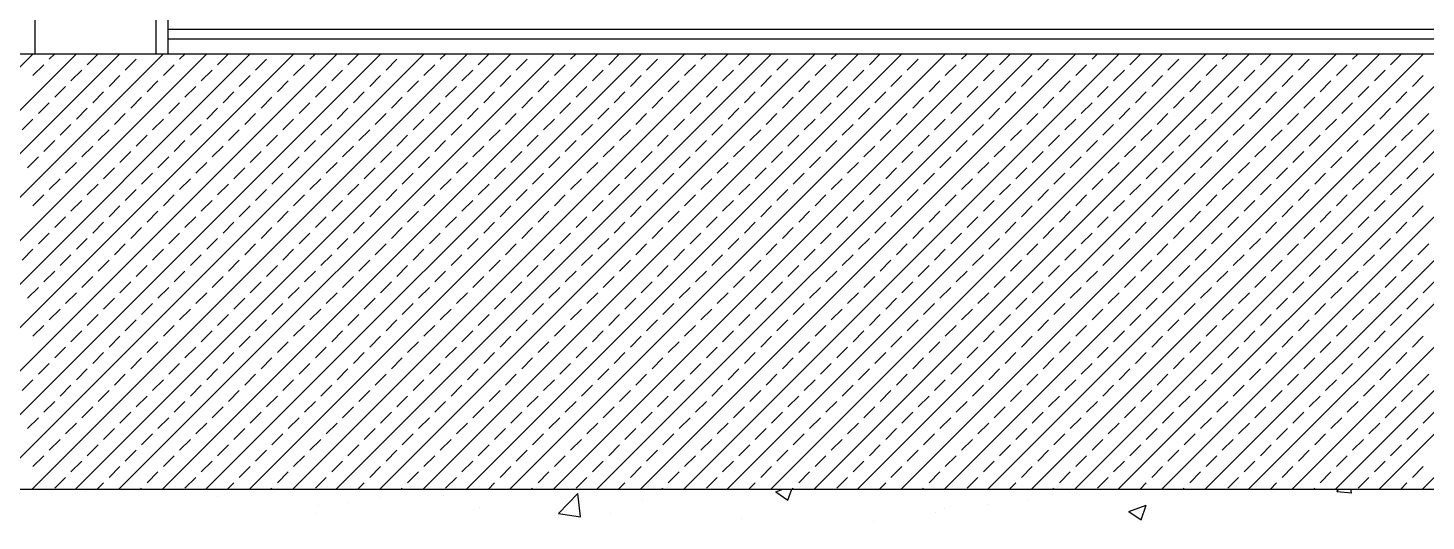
# Model space of a CAD drawing. Header units: millimetres. Extents: x 43168.9 to 43194.6, y -25545.1 to -25543.4.
# Drawn here: x 43182.6651 to 43182.7807, y -25544.7852 to -25544.7444 of the extents above; entities that cross this region are included whole.
import ezdxf

# ---------------------------------------------------------------- set-up
doc = ezdxf.new("R2010")
doc.units = ezdxf.units.MM
doc.header["$LTSCALE"] = 200
doc.linetypes.add('kesit_$0$HIDDEN2', pattern=[0.1875, 0.125, -0.0625])
for name, color, linetype in [('duv_sgh', 4, 'Continuous'), ('kaplama-gnl_sgh', 30, 'Continuous'), ('kesit_$0$izd-alt_sgh', 8, 'kesit_$0$HIDDEN2'), ('kolon-b.a_sgh', 6, 'Continuous'), ('siva_sgh', 145, 'Continuous'), ('tarama-betonarme_sgh', 223, 'Continuous'), ('tarama-zemin_sgh', 197, 'Continuous')]:
    doc.layers.add(name, color=color, linetype=linetype)

msp = doc.modelspace()

# ---------------------------------------------------------------- linework, layer by layer
at = {"layer": 'duv_sgh'}
for p, q in [((43182.66564, -25544.68216), (43182.66564, -25544.74656)), ((43182.67564, -25544.70016), (43182.67564, -25544.74656))]:
    msp.add_line(p, q, dxfattribs=at)
at = {"layer": 'kaplama-gnl_sgh'}
for p, q in [((43182.88659, -25544.74456), (43182.67664, -25544.74456)), ((43182.88659, -25544.74536), (43182.67664, -25544.74536))]:
    msp.add_line(p, q, dxfattribs=at)
at = {"layer": 'kesit_$0$izd-alt_sgh'}
msp.add_line((43181.05362, -25544.74656), (43183.01231, -25544.74656), dxfattribs=at)
at = {"layer": 'kolon-b.a_sgh'}
for p, q in [((43182.30164, -25544.74656), (43182.88759, -25544.74656)), ((43182.30164, -25544.78256), (43182.89559, -25544.78256))]:
    msp.add_line(p, q, dxfattribs=at)
at = {"layer": 'siva_sgh'}
msp.add_line((43182.67664, -25544.60036), (43182.67664, -25544.74656), dxfattribs=at)
at = {"layer": 'tarama-betonarme_sgh'}
for p, q in [((43182.62949, -25544.78256), (43182.66549, -25544.74656)), ((43182.63308, -25544.78256), (43182.66908, -25544.74656)), ((43182.63667, -25544.78256), (43182.67267, -25544.74656)), ((43182.64027, -25544.78256), (43182.67627, -25544.74656)), ((43182.64386, -25544.78256), (43182.67986, -25544.74656)), ((43182.64745, -25544.78256), (43182.68345, -25544.74656)), ((43182.65104, -25544.78256), (43182.68704, -25544.74656)), ((43182.65463, -25544.78256), (43182.69063, -25544.74656)), ((43182.65823, -25544.78256), (43182.69423, -25544.74656)), ((43182.66182, -25544.78256), (43182.69782, -25544.74656)), ((43182.66541, -25544.78256), (43182.70141, -25544.74656)), ((43182.66683, -25544.74702), (43182.66729, -25544.74656)), ((43182.669, -25544.78256), (43182.705, -25544.74656)), ((43182.66997, -25544.74747), (43182.67087, -25544.74657)), ((43182.67259, -25544.78256), (43182.70859, -25544.74656)), ((43182.67446, -25544.74657), (43182.67447, -25544.74656)), ((43182.67619, -25544.78256), (43182.71219, -25544.74656)), ((43182.6776, -25544.74702), (43182.67806, -25544.74656)), ((43182.67978, -25544.78256), (43182.71578, -25544.74656)), ((43182.68075, -25544.74747), (43182.68164, -25544.74657)), ((43182.68337, -25544.78256), (43182.71937, -25544.74656)), ((43182.68524, -25544.74657), (43182.68525, -25544.74656)), ((43182.68696, -25544.78256), (43182.72296, -25544.74656)), ((43182.68838, -25544.74702), (43182.68884, -25544.74656)), ((43182.69055, -25544.78256), (43182.72655, -25544.74656)), ((43182.69152, -25544.74747), (43182.69242, -25544.74657)), ((43182.69415, -25544.78256), (43182.73015, -25544.74656)), ((43182.69601, -25544.74657), (43182.69602, -25544.74656)), ((43182.69774, -25544.78256), (43182.73374, -25544.74656)), ((43182.69916, -25544.74702), (43182.69961, -25544.74656)), ((43182.70133, -25544.78256), (43182.73733, -25544.74656)), ((43182.7023, -25544.74747), (43182.7032, -25544.74657)), ((43182.70492, -25544.78256), (43182.74092, -25544.74656)), ((43182.70679, -25544.74657), (43182.7068, -25544.74656)), ((43182.70852, -25544.78256), (43182.74452, -25544.74656)), ((43182.70993, -25544.74702), (43182.71039, -25544.74656)), ((43182.71211, -25544.78256), (43182.74811, -25544.74656)), ((43182.71308, -25544.74747), (43182.71397, -25544.74657)), ((43182.7157, -25544.78256), (43182.7517, -25544.74656)), ((43182.71757, -25544.74657), (43182.71757, -25544.74656)), ((43182.71929, -25544.78256), (43182.75529, -25544.74656)), ((43182.72071, -25544.74702), (43182.72117, -25544.74656)), ((43182.72288, -25544.78256), (43182.75888, -25544.74656)), ((43182.72385, -25544.74747), (43182.72475, -25544.74657)), ((43182.72648, -25544.78256), (43182.76248, -25544.74656)), ((43182.72834, -25544.74657), (43182.72835, -25544.74656)), ((43182.73007, -25544.78256), (43182.76607, -25544.74656)), ((43182.73148, -25544.74702), (43182.73194, -25544.74656)), ((43182.73366, -25544.78256), (43182.76966, -25544.74656)), ((43182.73463, -25544.74747), (43182.73553, -25544.74657)), ((43182.73725, -25544.78256), (43182.77325, -25544.74656)), ((43182.73912, -25544.74657), (43182.73913, -25544.74656)), ((43182.74084, -25544.78256), (43182.77684, -25544.74656)), ((43182.74226, -25544.74702), (43182.74272, -25544.74656)), ((43182.74444, -25544.78256), (43182.78044, -25544.74656)), ((43182.7454, -25544.74747), (43182.7463, -25544.74657)), ((43182.74803, -25544.78256), (43182.78403, -25544.74656)), ((43182.74989, -25544.74657), (43182.7499, -25544.74656)), ((43182.75162, -25544.78256), (43182.78762, -25544.74656)), ((43182.75304, -25544.74702), (43182.7535, -25544.74656)), ((43182.75521, -25544.78256), (43182.79121, -25544.74656)), ((43182.75618, -25544.74747), (43182.75708, -25544.74657)), ((43182.7588, -25544.78256), (43182.7948, -25544.74656)), ((43182.76067, -25544.74657), (43182.76068, -25544.74656)), ((43182.7624, -25544.78256), (43182.7984, -25544.74656)), ((43182.76381, -25544.74702), (43182.76427, -25544.74656)), ((43182.76599, -25544.78256), (43182.80199, -25544.74656)), ((43182.76696, -25544.74747), (43182.76785, -25544.74657)), ((43182.76958, -25544.78256), (43182.80558, -25544.74656)), ((43182.77145, -25544.74657), (43182.77146, -25544.74656)), ((43182.77317, -25544.78256), (43182.80917, -25544.74656)), ((43182.77459, -25544.74702), (43182.77505, -25544.74656)), ((43182.77677, -25544.78256), (43182.81277, -25544.74656)), ((43182.77773, -25544.74747), (43182.77863, -25544.74657)), ((43182.78036, -25544.78256), (43182.81636, -25544.74656)), ((43182.66548, -25544.74836), (43182.66638, -25544.74747)), ((43182.66862, -25544.74881), (43182.66952, -25544.74792)), ((43182.67311, -25544.74792), (43182.67401, -25544.74702)), ((43182.67626, -25544.74836), (43182.67715, -25544.74747)), ((43182.6794, -25544.74881), (43182.6803, -25544.74792)), ((43182.68389, -25544.74792), (43182.68479, -25544.74702)), ((43182.68703, -25544.74836), (43182.68793, -25544.74747)), ((43182.69018, -25544.74881), (43182.69107, -25544.74792)), ((43182.69467, -25544.74792), (43182.69556, -25544.74702)), ((43182.69781, -25544.74836), (43182.69871, -25544.74747)), ((43182.70095, -25544.74881), (43182.70185, -25544.74792)), ((43182.70544, -25544.74792), (43182.70634, -25544.74702)), ((43182.70859, -25544.74836), (43182.70948, -25544.74747)), ((43182.71173, -25544.74881), (43182.71263, -25544.74792)), ((43182.71622, -25544.74792), (43182.71712, -25544.74702)), ((43182.71936, -25544.74836), (43182.72026, -25544.74747)), ((43182.7225, -25544.74881), (43182.7234, -25544.74792)), ((43182.72699, -25544.74792), (43182.72789, -25544.74702)), ((43182.73014, -25544.74836), (43182.73104, -25544.74747)), ((43182.73328, -25544.74881), (43182.73418, -25544.74792)), ((43182.73777, -25544.74792), (43182.73867, -25544.74702)), ((43182.74091, -25544.74836), (43182.74181, -25544.74747)), ((43182.74406, -25544.74881), (43182.74496, -25544.74792)), ((43182.74855, -25544.74792), (43182.74945, -25544.74702)), ((43182.75169, -25544.74836), (43182.75259, -25544.74747)), ((43182.75483, -25544.74881), (43182.75573, -25544.74792)), ((43182.75932, -25544.74792), (43182.76022, -25544.74702)), ((43182.76247, -25544.74836), (43182.76336, -25544.74747)), ((43182.76561, -25544.74881), (43182.76651, -25544.74792)), ((43182.7701, -25544.74792), (43182.771, -25544.74702)), ((43182.77324, -25544.74836), (43182.77414, -25544.74747)), ((43182.77639, -25544.74881), (43182.77728, -25544.74792)), ((43182.67177, -25544.74926), (43182.67266, -25544.74836)), ((43182.67491, -25544.74971), (43182.67581, -25544.74881)), ((43182.68254, -25544.74926), (43182.68344, -25544.74836)), ((43182.68569, -25544.74971), (43182.68658, -25544.74881)), ((43182.69332, -25544.74926), (43182.69422, -25544.74836)), ((43182.69646, -25544.74971), (43182.69736, -25544.74881)), ((43182.7041, -25544.74926), (43182.70499, -25544.74836)), ((43182.70724, -25544.74971), (43182.70814, -25544.74881)), ((43182.71487, -25544.74926), (43182.71577, -25544.74836)), ((43182.71801, -25544.74971), (43182.71891, -25544.74881)), ((43182.72565, -25544.74926), (43182.72655, -25544.74836)), ((43182.72879, -25544.74971), (43182.72969, -25544.74881)), ((43182.73642, -25544.74926), (43182.73732, -25544.74836)), ((43182.73957, -25544.74971), (43182.74047, -25544.74881)), ((43182.7472, -25544.74926), (43182.7481, -25544.74836)), ((43182.75034, -25544.74971), (43182.75124, -25544.74881)), ((43182.75798, -25544.74926), (43182.75887, -25544.74836)), ((43182.76112, -25544.74971), (43182.76202, -25544.74881)), ((43182.76875, -25544.74926), (43182.76965, -25544.74836)), ((43182.7719, -25544.74971), (43182.77279, -25544.74881)), ((43182.77953, -25544.74926), (43182.78043, -25544.74836)), ((43182.66728, -25544.75016), (43182.66817, -25544.74926)), ((43182.67042, -25544.75061), (43182.67132, -25544.74971)), ((43182.67356, -25544.75106), (43182.67446, -25544.75016)), ((43182.67805, -25544.75016), (43182.67895, -25544.74926)), ((43182.6812, -25544.75061), (43182.68209, -25544.74971)), ((43182.68434, -25544.75106), (43182.68524, -25544.75016)), ((43182.68883, -25544.75016), (43182.68973, -25544.74926)), ((43182.69197, -25544.75061), (43182.69287, -25544.74971)), ((43182.69511, -25544.75106), (43182.69601, -25544.75016)), ((43182.6996, -25544.75016), (43182.7005, -25544.74926)), ((43182.70275, -25544.75061), (43182.70365, -25544.74971)), ((43182.70589, -25544.75106), (43182.70679, -25544.75016)), ((43182.71038, -25544.75016), (43182.71128, -25544.74926)), ((43182.71352, -25544.75061), (43182.71442, -25544.74971)), ((43182.71667, -25544.75106), (43182.71757, -25544.75016)), ((43182.72116, -25544.75016), (43182.72206, -25544.74926)), ((43182.7243, -25544.75061), (43182.7252, -25544.74971)), ((43182.72744, -25544.75106), (43182.72834, -25544.75016)), ((43182.73193, -25544.75016), (43182.73283, -25544.74926)), ((43182.73508, -25544.75061), (43182.73598, -25544.74971)), ((43182.73822, -25544.75106), (43182.73912, -25544.75016)), ((43182.74271, -25544.75016), (43182.74361, -25544.74926)), ((43182.74585, -25544.75061), (43182.74675, -25544.74971)), ((43182.749, -25544.75106), (43182.74989, -25544.75016)), ((43182.75349, -25544.75016), (43182.75438, -25544.74926)), ((43182.75663, -25544.75061), (43182.75753, -25544.74971)), ((43182.75977, -25544.75106), (43182.76067, -25544.75016)), ((43182.76426, -25544.75016), (43182.76516, -25544.74926)), ((43182.76741, -25544.75061), (43182.7683, -25544.74971)), ((43182.77055, -25544.75106), (43182.77145, -25544.75016)), ((43182.77504, -25544.75016), (43182.77594, -25544.74926)), ((43182.77818, -25544.75061), (43182.77908, -25544.74971)), ((43182.66593, -25544.75151), (43182.66683, -25544.75061)), ((43182.66907, -25544.75196), (43182.66997, -25544.75106)), ((43182.67222, -25544.75241), (43182.67311, -25544.75151)), ((43182.67671, -25544.75151), (43182.6776, -25544.75061)), ((43182.67985, -25544.75196), (43182.68075, -25544.75106)), ((43182.68299, -25544.75241), (43182.68389, -25544.75151)), ((43182.68748, -25544.75151), (43182.68838, -25544.75061)), ((43182.69062, -25544.75196), (43182.69152, -25544.75106)), ((43182.69377, -25544.75241), (43182.69467, -25544.75151)), ((43182.69826, -25544.75151), (43182.69916, -25544.75061)), ((43182.7014, -25544.75196), (43182.7023, -25544.75106)), ((43182.70454, -25544.75241), (43182.70544, -25544.75151)), ((43182.70903, -25544.75151), (43182.70993, -25544.75061)), ((43182.71218, -25544.75196), (43182.71308, -25544.75106)), ((43182.71532, -25544.75241), (43182.71622, -25544.75151)), ((43182.71981, -25544.75151), (43182.72071, -25544.75061)), ((43182.72295, -25544.75196), (43182.72385, -25544.75106)), ((43182.7261, -25544.75241), (43182.72699, -25544.75151)), ((43182.73059, -25544.75151), (43182.73148, -25544.75061)), ((43182.73373, -25544.75196), (43182.73463, -25544.75106)), ((43182.73687, -25544.75241), (43182.73777, -25544.75151)), ((43182.74136, -25544.75151), (43182.74226, -25544.75061)), ((43182.74451, -25544.75196), (43182.7454, -25544.75106)), ((43182.74765, -25544.75241), (43182.74855, -25544.75151)), ((43182.75214, -25544.75151), (43182.75304, -25544.75061)), ((43182.75528, -25544.75196), (43182.75618, -25544.75106)), ((43182.75843, -25544.75241), (43182.75932, -25544.75151)), ((43182.76292, -25544.75151), (43182.76381, -25544.75061)), ((43182.76606, -25544.75196), (43182.76696, -25544.75106)), ((43182.7692, -25544.75241), (43182.7701, -25544.75151)), ((43182.77369, -25544.75151), (43182.77459, -25544.75061)), ((43182.77684, -25544.75196), (43182.77773, -25544.75106)), ((43182.77998, -25544.75241), (43182.78088, -25544.75151)), ((43182.66458, -25544.75285), (43182.66548, -25544.75196)), ((43182.66773, -25544.7533), (43182.66862, -25544.75241)), ((43182.67536, -25544.75285), (43182.67626, -25544.75196)), ((43182.6785, -25544.7533), (43182.6794, -25544.75241)), ((43182.68613, -25544.75285), (43182.68703, -25544.75196)), ((43182.68928, -25544.7533), (43182.69018, -25544.75241)), ((43182.69691, -25544.75285), (43182.69781, -25544.75196)), ((43182.70005, -25544.7533), (43182.70095, -25544.75241)), ((43182.70769, -25544.75285), (43182.70859, -25544.75196)), ((43182.71083, -25544.7533), (43182.71173, -25544.75241)), ((43182.71846, -25544.75285), (43182.71936, -25544.75196)), ((43182.72161, -25544.7533), (43182.7225, -25544.75241)), ((43182.72924, -25544.75285), (43182.73014, -25544.75196)), ((43182.73238, -25544.7533), (43182.73328, -25544.75241)), ((43182.74002, -25544.75285), (43182.74091, -25544.75196)), ((43182.74316, -25544.7533), (43182.74406, -25544.75241)), ((43182.75079, -25544.75285), (43182.75169, -25544.75196)), ((43182.75394, -25544.7533), (43182.75483, -25544.75241)), ((43182.76157, -25544.75285), (43182.76247, -25544.75196)), ((43182.76471, -25544.7533), (43182.76561, -25544.75241)), ((43182.77235, -25544.75285), (43182.77324, -25544.75196)), ((43182.77549, -25544.7533), (43182.77639, -25544.75241)), ((43182.66638, -25544.75465), (43182.66728, -25544.75375)), ((43182.67087, -25544.75375), (43182.67177, -25544.75285)), ((43182.67401, -25544.7542), (43182.67491, -25544.7533)), ((43182.67715, -25544.75465), (43182.67805, -25544.75375)), ((43182.68164, -25544.75375), (43182.68254, -25544.75285)), ((43182.68479, -25544.7542), (43182.68569, -25544.7533)), ((43182.68793, -25544.75465), (43182.68883, -25544.75375)), ((43182.69242, -25544.75375), (43182.69332, -25544.75285)), ((43182.69556, -25544.7542), (43182.69646, -25544.7533)), ((43182.69871, -25544.75465), (43182.6996, -25544.75375)), ((43182.7032, -25544.75375), (43182.7041, -25544.75285)), ((43182.70634, -25544.7542), (43182.70724, -25544.7533)), ((43182.70948, -25544.75465), (43182.71038, -25544.75375)), ((43182.71397, -25544.75375), (43182.71487, -25544.75285)), ((43182.71712, -25544.7542), (43182.71801, -25544.7533)), ((43182.72026, -25544.75465), (43182.72116, -25544.75375)), ((43182.72475, -25544.75375), (43182.72565, -25544.75285)), ((43182.72789, -25544.7542), (43182.72879, -25544.7533)), ((43182.73104, -25544.75465), (43182.73193, -25544.75375)), ((43182.73553, -25544.75375), (43182.73642, -25544.75285)), ((43182.73867, -25544.7542), (43182.73957, -25544.7533)), ((43182.74181, -25544.75465), (43182.74271, -25544.75375)), ((43182.7463, -25544.75375), (43182.7472, -25544.75285)), ((43182.74945, -25544.7542), (43182.75034, -25544.7533)), ((43182.75259, -25544.75465), (43182.75349, -25544.75375)), ((43182.75708, -25544.75375), (43182.75798, -25544.75285)), ((43182.76022, -25544.7542), (43182.76112, -25544.7533)), ((43182.76336, -25544.75465), (43182.76426, -25544.75375)), ((43182.76785, -25544.75375), (43182.76875, -25544.75285)), ((43182.771, -25544.7542), (43182.7719, -25544.7533)), ((43182.77414, -25544.75465), (43182.77504, -25544.75375)), ((43182.77863, -25544.75375), (43182.77953, -25544.75285)), ((43182.66952, -25544.7551), (43182.67042, -25544.7542)), ((43182.67266, -25544.75555), (43182.67356, -25544.75465)), ((43182.6803, -25544.7551), (43182.6812, -25544.7542)), ((43182.68344, -25544.75555), (43182.68434, -25544.75465)), ((43182.69107, -25544.7551), (43182.69197, -25544.7542)), ((43182.69422, -25544.75555), (43182.69511, -25544.75465)), ((43182.70185, -25544.7551), (43182.70275, -25544.7542)), ((43182.70499, -25544.75555), (43182.70589, -25544.75465)), ((43182.71263, -25544.7551), (43182.71352, -25544.7542)), ((43182.71577, -25544.75555), (43182.71667, -25544.75465)), ((43182.7234, -25544.7551), (43182.7243, -25544.7542)), ((43182.72655, -25544.75555), (43182.72744, -25544.75465)), ((43182.73418, -25544.7551), (43182.73508, -25544.7542)), ((43182.73732, -25544.75555), (43182.73822, -25544.75465)), ((43182.74496, -25544.7551), (43182.74585, -25544.7542)), ((43182.7481, -25544.75555), (43182.749, -25544.75465)), ((43182.75573, -25544.7551), (43182.75663, -25544.7542)), ((43182.75887, -25544.75555), (43182.75977, -25544.75465)), ((43182.76651, -25544.7551), (43182.76741, -25544.7542)), ((43182.76965, -25544.75555), (43182.77055, -25544.75465)), ((43182.77728, -25544.7551), (43182.77818, -25544.7542)), ((43182.78043, -25544.75555), (43182.78133, -25544.75465)), ((43182.66503, -25544.756), (43182.66593, -25544.7551)), ((43182.66817, -25544.75645), (43182.66907, -25544.75555)), ((43182.67132, -25544.7569), (43182.67222, -25544.756)), ((43182.67581, -25544.756), (43182.67671, -25544.7551)), ((43182.67895, -25544.75645), (43182.67985, -25544.75555)), ((43182.68209, -25544.7569), (43182.68299, -25544.756)), ((43182.68658, -25544.756), (43182.68748, -25544.7551)), ((43182.68973, -25544.75645), (43182.69062, -25544.75555)), ((43182.69287, -25544.7569), (43182.69377, -25544.756)), ((43182.69736, -25544.756), (43182.69826, -25544.7551)), ((43182.7005, -25544.75645), (43182.7014, -25544.75555)), ((43182.70365, -25544.7569), (43182.70454, -25544.756)), ((43182.70814, -25544.756), (43182.70903, -25544.7551)), ((43182.71128, -25544.75645), (43182.71218, -25544.75555)), ((43182.71442, -25544.7569), (43182.71532, -25544.756)), ((43182.71891, -25544.756), (43182.71981, -25544.7551)), ((43182.72206, -25544.75645), (43182.72295, -25544.75555)), ((43182.7252, -25544.7569), (43182.7261, -25544.756)), ((43182.72969, -25544.756), (43182.73059, -25544.7551)), ((43182.73283, -25544.75645), (43182.73373, -25544.75555)), ((43182.73598, -25544.7569), (43182.73687, -25544.756)), ((43182.74047, -25544.756), (43182.74136, -25544.7551)), ((43182.74361, -25544.75645), (43182.74451, -25544.75555)), ((43182.74675, -25544.7569), (43182.74765, -25544.756)), ((43182.75124, -25544.756), (43182.75214, -25544.7551)), ((43182.75438, -25544.75645), (43182.75528, -25544.75555)), ((43182.75753, -25544.7569), (43182.75843, -25544.756)), ((43182.76202, -25544.756), (43182.76292, -25544.7551)), ((43182.76516, -25544.75645), (43182.76606, -25544.75555)), ((43182.7683, -25544.7569), (43182.7692, -25544.756)), ((43182.77279, -25544.756), (43182.77369, -25544.7551)), ((43182.77594, -25544.75645), (43182.77684, -25544.75555)), ((43182.77908, -25544.7569), (43182.77998, -25544.756)), ((43182.66683, -25544.75779), (43182.66773, -25544.7569)), ((43182.67446, -25544.75734), (43182.67536, -25544.75645)), ((43182.6776, -25544.75779), (43182.6785, -25544.7569)), ((43182.68524, -25544.75734), (43182.68613, -25544.75645)), ((43182.68838, -25544.75779), (43182.68928, -25544.7569)), ((43182.69601, -25544.75734), (43182.69691, -25544.75645)), ((43182.69916, -25544.75779), (43182.70005, -25544.7569)), ((43182.70679, -25544.75734), (43182.70769, -25544.75645)), ((43182.70993, -25544.75779), (43182.71083, -25544.7569)), ((43182.71757, -25544.75734), (43182.71846, -25544.75645)), ((43182.72071, -25544.75779), (43182.72161, -25544.7569)), ((43182.72834, -25544.75734), (43182.72924, -25544.75645)), ((43182.73148, -25544.75779), (43182.73238, -25544.7569)), ((43182.73912, -25544.75734), (43182.74002, -25544.75645)), ((43182.74226, -25544.75779), (43182.74316, -25544.7569)), ((43182.74989, -25544.75734), (43182.75079, -25544.75645)), ((43182.75304, -25544.75779), (43182.75394, -25544.7569)), ((43182.76067, -25544.75734), (43182.76157, -25544.75645)), ((43182.76381, -25544.75779), (43182.76471, -25544.7569)), ((43182.77145, -25544.75734), (43182.77235, -25544.75645)), ((43182.77459, -25544.75779), (43182.77549, -25544.7569)), ((43182.66548, -25544.75914), (43182.66638, -25544.75824)), ((43182.66997, -25544.75824), (43182.67087, -25544.75734)), ((43182.67311, -25544.75869), (43182.67401, -25544.75779)), ((43182.67626, -25544.75914), (43182.67715, -25544.75824)), ((43182.68075, -25544.75824), (43182.68164, -25544.75734)), ((43182.68389, -25544.75869), (43182.68479, -25544.75779)), ((43182.68703, -25544.75914), (43182.68793, -25544.75824)), ((43182.69152, -25544.75824), (43182.69242, -25544.75734)), ((43182.69467, -25544.75869), (43182.69556, -25544.75779)), ((43182.69781, -25544.75914), (43182.69871, -25544.75824)), ((43182.7023, -25544.75824), (43182.7032, -25544.75734)), ((43182.70544, -25544.75869), (43182.70634, -25544.75779)), ((43182.70859, -25544.75914), (43182.70948, -25544.75824)), ((43182.71308, -25544.75824), (43182.71397, -25544.75734)), ((43182.71622, -25544.75869), (43182.71712, -25544.75779)), ((43182.71936, -25544.75914), (43182.72026, -25544.75824)), ((43182.72385, -25544.75824), (43182.72475, -25544.75734)), ((43182.72699, -25544.75869), (43182.72789, -25544.75779)), ((43182.73014, -25544.75914), (43182.73104, -25544.75824)), ((43182.73463, -25544.75824), (43182.73553, -25544.75734)), ((43182.73777, -25544.75869), (43182.73867, -25544.75779)), ((43182.74091, -25544.75914), (43182.74181, -25544.75824)), ((43182.7454, -25544.75824), (43182.7463, -25544.75734)), ((43182.74855, -25544.75869), (43182.74945, -25544.75779)), ((43182.75169, -25544.75914), (43182.75259, -25544.75824)), ((43182.75618, -25544.75824), (43182.75708, -25544.75734)), ((43182.75932, -25544.75869), (43182.76022, -25544.75779)), ((43182.76247, -25544.75914), (43182.76336, -25544.75824)), ((43182.76696, -25544.75824), (43182.76785, -25544.75734)), ((43182.7701, -25544.75869), (43182.771, -25544.75779)), ((43182.77324, -25544.75914), (43182.77414, -25544.75824)), ((43182.77773, -25544.75824), (43182.77863, -25544.75734)), ((43182.66862, -25544.75959), (43182.66952, -25544.75869)), ((43182.67177, -25544.76004), (43182.67266, -25544.75914)), ((43182.67491, -25544.76049), (43182.67581, -25544.75959)), ((43182.6794, -25544.75959), (43182.6803, -25544.75869)), ((43182.68254, -25544.76004), (43182.68344, -25544.75914)), ((43182.68569, -25544.76049), (43182.68658, -25544.75959)), ((43182.69018, -25544.75959), (43182.69107, -25544.75869)), ((43182.69332, -25544.76004), (43182.69422, -25544.75914)), ((43182.69646, -25544.76049), (43182.69736, -25544.75959)), ((43182.70095, -25544.75959), (43182.70185, -25544.75869)), ((43182.7041, -25544.76004), (43182.70499, -25544.75914)), ((43182.70724, -25544.76049), (43182.70814, -25544.75959)), ((43182.71173, -25544.75959), (43182.71263, -25544.75869)), ((43182.71487, -25544.76004), (43182.71577, -25544.75914)), ((43182.71801, -25544.76049), (43182.71891, -25544.75959)), ((43182.7225, -25544.75959), (43182.7234, -25544.75869)), ((43182.72565, -25544.76004), (43182.72655, -25544.75914)), ((43182.72879, -25544.76049), (43182.72969, -25544.75959)), ((43182.73328, -25544.75959), (43182.73418, -25544.75869)), ((43182.73642, -25544.76004), (43182.73732, -25544.75914)), ((43182.73957, -25544.76049), (43182.74047, -25544.75959)), ((43182.74406, -25544.75959), (43182.74496, -25544.75869)), ((43182.7472, -25544.76004), (43182.7481, -25544.75914)), ((43182.75034, -25544.76049), (43182.75124, -25544.75959)), ((43182.75483, -25544.75959), (43182.75573, -25544.75869)), ((43182.75798, -25544.76004), (43182.75887, -25544.75914)), ((43182.76112, -25544.76049), (43182.76202, -25544.75959)), ((43182.76561, -25544.75959), (43182.76651, -25544.75869)), ((43182.76875, -25544.76004), (43182.76965, -25544.75914)), ((43182.7719, -25544.76049), (43182.77279, -25544.75959)), ((43182.77639, -25544.75959), (43182.77728, -25544.75869)), ((43182.77953, -25544.76004), (43182.78043, -25544.75914)), ((43182.66728, -25544.76094), (43182.66817, -25544.76004)), ((43182.67042, -25544.76139), (43182.67132, -25544.76049)), ((43182.67805, -25544.76094), (43182.67895, -25544.76004)), ((43182.6812, -25544.76139), (43182.68209, -25544.76049)), ((43182.68883, -25544.76094), (43182.68973, -25544.76004)), ((43182.69197, -25544.76139), (43182.69287, -25544.76049)), ((43182.6996, -25544.76094), (43182.7005, -25544.76004)), ((43182.70275, -25544.76139), (43182.70365, -25544.76049)), ((43182.71038, -25544.76094), (43182.71128, -25544.76004)), ((43182.71352, -25544.76139), (43182.71442, -25544.76049)), ((43182.72116, -25544.76094), (43182.72206, -25544.76004)), ((43182.7243, -25544.76139), (43182.7252, -25544.76049)), ((43182.73193, -25544.76094), (43182.73283, -25544.76004)), ((43182.73508, -25544.76139), (43182.73598, -25544.76049)), ((43182.74271, -25544.76094), (43182.74361, -25544.76004)), ((43182.74585, -25544.76139), (43182.74675, -25544.76049)), ((43182.75349, -25544.76094), (43182.75438, -25544.76004)), ((43182.75663, -25544.76139), (43182.75753, -25544.76049)), ((43182.76426, -25544.76094), (43182.76516, -25544.76004)), ((43182.76741, -25544.76139), (43182.7683, -25544.76049)), ((43182.77504, -25544.76094), (43182.77594, -25544.76004)), ((43182.77818, -25544.76139), (43182.77908, -25544.76049)), ((43182.66593, -25544.76228), (43182.66683, -25544.76139)), ((43182.66907, -25544.76273), (43182.66997, -25544.76183)), ((43182.67356, -25544.76183), (43182.67446, -25544.76094)), ((43182.67671, -25544.76228), (43182.6776, -25544.76139)), ((43182.67985, -25544.76273), (43182.68075, -25544.76183)), ((43182.68434, -25544.76183), (43182.68524, -25544.76094)), ((43182.68748, -25544.76228), (43182.68838, -25544.76139)), ((43182.69062, -25544.76273), (43182.69152, -25544.76183)), ((43182.69511, -25544.76183), (43182.69601, -25544.76094)), ((43182.69826, -25544.76228), (43182.69916, -25544.76139)), ((43182.7014, -25544.76273), (43182.7023, -25544.76183)), ((43182.70589, -25544.76183), (43182.70679, -25544.76094)), ((43182.70903, -25544.76228), (43182.70993, -25544.76139)), ((43182.71218, -25544.76273), (43182.71308, -25544.76183)), ((43182.71667, -25544.76183), (43182.71757, -25544.76094)), ((43182.71981, -25544.76228), (43182.72071, -25544.76139)), ((43182.72295, -25544.76273), (43182.72385, -25544.76183)), ((43182.72744, -25544.76183), (43182.72834, -25544.76094)), ((43182.73059, -25544.76228), (43182.73148, -25544.76139)), ((43182.73373, -25544.76273), (43182.73463, -25544.76183)), ((43182.73822, -25544.76183), (43182.73912, -25544.76094)), ((43182.74136, -25544.76228), (43182.74226, -25544.76139)), ((43182.74451, -25544.76273), (43182.7454, -25544.76183)), ((43182.749, -25544.76183), (43182.74989, -25544.76094)), ((43182.75214, -25544.76228), (43182.75304, -25544.76139)), ((43182.75528, -25544.76273), (43182.75618, -25544.76183)), ((43182.75977, -25544.76183), (43182.76067, -25544.76094)), ((43182.76292, -25544.76228), (43182.76381, -25544.76139)), ((43182.76606, -25544.76273), (43182.76696, -25544.76183)), ((43182.77055, -25544.76183), (43182.77145, -25544.76094)), ((43182.77369, -25544.76228), (43182.77459, -25544.76139)), ((43182.77684, -25544.76273), (43182.77773, -25544.76183)), ((43182.66458, -25544.76363), (43182.66548, -25544.76273)), ((43182.67222, -25544.76318), (43182.67311, -25544.76228)), ((43182.67536, -25544.76363), (43182.67626, -25544.76273)), ((43182.68299, -25544.76318), (43182.68389, -25544.76228)), ((43182.68613, -25544.76363), (43182.68703, -25544.76273)), ((43182.69377, -25544.76318), (43182.69467, -25544.76228)), ((43182.69691, -25544.76363), (43182.69781, -25544.76273)), ((43182.70454, -25544.76318), (43182.70544, -25544.76228)), ((43182.70769, -25544.76363), (43182.70859, -25544.76273)), ((43182.71532, -25544.76318), (43182.71622, -25544.76228)), ((43182.71846, -25544.76363), (43182.71936, -25544.76273)), ((43182.7261, -25544.76318), (43182.72699, -25544.76228)), ((43182.72924, -25544.76363), (43182.73014, -25544.76273)), ((43182.73687, -25544.76318), (43182.73777, -25544.76228)), ((43182.74002, -25544.76363), (43182.74091, -25544.76273)), ((43182.74765, -25544.76318), (43182.74855, -25544.76228)), ((43182.75079, -25544.76363), (43182.75169, -25544.76273)), ((43182.75843, -25544.76318), (43182.75932, -25544.76228)), ((43182.76157, -25544.76363), (43182.76247, -25544.76273)), ((43182.7692, -25544.76318), (43182.7701, -25544.76228)), ((43182.77235, -25544.76363), (43182.77324, -25544.76273)), ((43182.77998, -25544.76318), (43182.78088, -25544.76228)), ((43182.66773, -25544.76408), (43182.66862, -25544.76318)), ((43182.67087, -25544.76453), (43182.67177, -25544.76363)), ((43182.67401, -25544.76498), (43182.67491, -25544.76408)), ((43182.6785, -25544.76408), (43182.6794, -25544.76318)), ((43182.68164, -25544.76453), (43182.68254, -25544.76363)), ((43182.68479, -25544.76498), (43182.68569, -25544.76408)), ((43182.68928, -25544.76408), (43182.69018, -25544.76318)), ((43182.69242, -25544.76453), (43182.69332, -25544.76363)), ((43182.69556, -25544.76498), (43182.69646, -25544.76408)), ((43182.70005, -25544.76408), (43182.70095, -25544.76318)), ((43182.7032, -25544.76453), (43182.7041, -25544.76363)), ((43182.70634, -25544.76498), (43182.70724, -25544.76408)), ((43182.71083, -25544.76408), (43182.71173, -25544.76318)), ((43182.71397, -25544.76453), (43182.71487, -25544.76363)), ((43182.71712, -25544.76498), (43182.71801, -25544.76408)), ((43182.72161, -25544.76408), (43182.7225, -25544.76318)), ((43182.72475, -25544.76453), (43182.72565, -25544.76363)), ((43182.72789, -25544.76498), (43182.72879, -25544.76408)), ((43182.73238, -25544.76408), (43182.73328, -25544.76318)), ((43182.73553, -25544.76453), (43182.73642, -25544.76363)), ((43182.73867, -25544.76498), (43182.73957, -25544.76408)), ((43182.74316, -25544.76408), (43182.74406, -25544.76318)), ((43182.7463, -25544.76453), (43182.7472, -25544.76363)), ((43182.74945, -25544.76498), (43182.75034, -25544.76408)), ((43182.75394, -25544.76408), (43182.75483, -25544.76318)), ((43182.75708, -25544.76453), (43182.75798, -25544.76363)), ((43182.76022, -25544.76498), (43182.76112, -25544.76408)), ((43182.76471, -25544.76408), (43182.76561, -25544.76318)), ((43182.76785, -25544.76453), (43182.76875, -25544.76363)), ((43182.771, -25544.76498), (43182.7719, -25544.76408)), ((43182.77549, -25544.76408), (43182.77639, -25544.76318)), ((43182.77863, -25544.76453), (43182.77953, -25544.76363)), ((43182.66638, -25544.76543), (43182.66728, -25544.76453)), ((43182.66952, -25544.76588), (43182.67042, -25544.76498)), ((43182.67715, -25544.76543), (43182.67805, -25544.76453)), ((43182.6803, -25544.76588), (43182.6812, -25544.76498)), ((43182.68793, -25544.76543), (43182.68883, -25544.76453)), ((43182.69107, -25544.76588), (43182.69197, -25544.76498)), ((43182.69871, -25544.76543), (43182.6996, -25544.76453)), ((43182.70185, -25544.76588), (43182.70275, -25544.76498)), ((43182.70948, -25544.76543), (43182.71038, -25544.76453)), ((43182.71263, -25544.76588), (43182.71352, -25544.76498)), ((43182.72026, -25544.76543), (43182.72116, -25544.76453)), ((43182.7234, -25544.76588), (43182.7243, -25544.76498)), ((43182.73104, -25544.76543), (43182.73193, -25544.76453)), ((43182.73418, -25544.76588), (43182.73508, -25544.76498)), ((43182.74181, -25544.76543), (43182.74271, -25544.76453)), ((43182.74496, -25544.76588), (43182.74585, -25544.76498)), ((43182.75259, -25544.76543), (43182.75349, -25544.76453)), ((43182.75573, -25544.76588), (43182.75663, -25544.76498)), ((43182.76336, -25544.76543), (43182.76426, -25544.76453)), ((43182.76651, -25544.76588), (43182.76741, -25544.76498)), ((43182.77414, -25544.76543), (43182.77504, -25544.76453)), ((43182.77728, -25544.76588), (43182.77818, -25544.76498)), ((43182.66503, -25544.76677), (43182.66593, -25544.76588)), ((43182.66817, -25544.76722), (43182.66907, -25544.76632)), ((43182.67266, -25544.76632), (43182.67356, -25544.76543)), ((43182.67581, -25544.76677), (43182.67671, -25544.76588)), ((43182.67895, -25544.76722), (43182.67985, -25544.76632)), ((43182.68344, -25544.76632), (43182.68434, -25544.76543)), ((43182.68658, -25544.76677), (43182.68748, -25544.76588)), ((43182.68973, -25544.76722), (43182.69062, -25544.76632)), ((43182.69422, -25544.76632), (43182.69511, -25544.76543)), ((43182.69736, -25544.76677), (43182.69826, -25544.76588)), ((43182.7005, -25544.76722), (43182.7014, -25544.76632)), ((43182.70499, -25544.76632), (43182.70589, -25544.76543)), ((43182.70814, -25544.76677), (43182.70903, -25544.76588)), ((43182.71128, -25544.76722), (43182.71218, -25544.76632)), ((43182.71577, -25544.76632), (43182.71667, -25544.76543)), ((43182.71891, -25544.76677), (43182.71981, -25544.76588)), ((43182.72206, -25544.76722), (43182.72295, -25544.76632)), ((43182.72655, -25544.76632), (43182.72744, -25544.76543)), ((43182.72969, -25544.76677), (43182.73059, -25544.76588)), ((43182.73283, -25544.76722), (43182.73373, -25544.76632)), ((43182.73732, -25544.76632), (43182.73822, -25544.76543)), ((43182.74047, -25544.76677), (43182.74136, -25544.76588)), ((43182.74361, -25544.76722), (43182.74451, -25544.76632)), ((43182.7481, -25544.76632), (43182.749, -25544.76543)), ((43182.75124, -25544.76677), (43182.75214, -25544.76588)), ((43182.75438, -25544.76722), (43182.75528, -25544.76632)), ((43182.75887, -25544.76632), (43182.75977, -25544.76543)), ((43182.76202, -25544.76677), (43182.76292, -25544.76588)), ((43182.76516, -25544.76722), (43182.76606, -25544.76632)), ((43182.76965, -25544.76632), (43182.77055, -25544.76543)), ((43182.77279, -25544.76677), (43182.77369, -25544.76588)), ((43182.77594, -25544.76722), (43182.77684, -25544.76632)), ((43182.78043, -25544.76632), (43182.78133, -25544.76543)), ((43182.66683, -25544.76857), (43182.66773, -25544.76767)), ((43182.67132, -25544.76767), (43182.67222, -25544.76677)), ((43182.67446, -25544.76812), (43182.67536, -25544.76722)), ((43182.6776, -25544.76857), (43182.6785, -25544.76767)), ((43182.68209, -25544.76767), (43182.68299, -25544.76677)), ((43182.68524, -25544.76812), (43182.68613, -25544.76722)), ((43182.68838, -25544.76857), (43182.68928, -25544.76767)), ((43182.69287, -25544.76767), (43182.69377, -25544.76677)), ((43182.69601, -25544.76812), (43182.69691, -25544.76722)), ((43182.69916, -25544.76857), (43182.70005, -25544.76767)), ((43182.70365, -25544.76767), (43182.70454, -25544.76677)), ((43182.70679, -25544.76812), (43182.70769, -25544.76722)), ((43182.70993, -25544.76857), (43182.71083, -25544.76767)), ((43182.71442, -25544.76767), (43182.71532, -25544.76677)), ((43182.71757, -25544.76812), (43182.71846, -25544.76722)), ((43182.72071, -25544.76857), (43182.72161, -25544.76767)), ((43182.7252, -25544.76767), (43182.7261, -25544.76677)), ((43182.72834, -25544.76812), (43182.72924, -25544.76722)), ((43182.73148, -25544.76857), (43182.73238, -25544.76767)), ((43182.73598, -25544.76767), (43182.73687, -25544.76677)), ((43182.73912, -25544.76812), (43182.74002, -25544.76722)), ((43182.74226, -25544.76857), (43182.74316, -25544.76767)), ((43182.74675, -25544.76767), (43182.74765, -25544.76677)), ((43182.74989, -25544.76812), (43182.75079, -25544.76722)), ((43182.75304, -25544.76857), (43182.75394, -25544.76767)), ((43182.75753, -25544.76767), (43182.75843, -25544.76677)), ((43182.76067, -25544.76812), (43182.76157, -25544.76722)), ((43182.76381, -25544.76857), (43182.76471, -25544.76767)), ((43182.7683, -25544.76767), (43182.7692, -25544.76677)), ((43182.77145, -25544.76812), (43182.77235, -25544.76722)), ((43182.77459, -25544.76857), (43182.77549, -25544.76767)), ((43182.77908, -25544.76767), (43182.77998, -25544.76677)), ((43182.66997, -25544.76902), (43182.67087, -25544.76812)), ((43182.67311, -25544.76947), (43182.67401, -25544.76857)), ((43182.68075, -25544.76902), (43182.68164, -25544.76812)), ((43182.68389, -25544.76947), (43182.68479, -25544.76857)), ((43182.69152, -25544.76902), (43182.69242, -25544.76812)), ((43182.69467, -25544.76947), (43182.69556, -25544.76857)), ((43182.7023, -25544.76902), (43182.7032, -25544.76812)), ((43182.70544, -25544.76947), (43182.70634, -25544.76857)), ((43182.71308, -25544.76902), (43182.71397, -25544.76812)), ((43182.71622, -25544.76947), (43182.71712, -25544.76857)), ((43182.72385, -25544.76902), (43182.72475, -25544.76812)), ((43182.72699, -25544.76947), (43182.72789, -25544.76857)), ((43182.73463, -25544.76902), (43182.73553, -25544.76812)), ((43182.73777, -25544.76947), (43182.73867, -25544.76857)), ((43182.7454, -25544.76902), (43182.7463, -25544.76812)), ((43182.74855, -25544.76947), (43182.74945, -25544.76857)), ((43182.75618, -25544.76902), (43182.75708, -25544.76812)), ((43182.75932, -25544.76947), (43182.76022, -25544.76857)), ((43182.76696, -25544.76902), (43182.76785, -25544.76812)), ((43182.7701, -25544.76947), (43182.771, -25544.76857)), ((43182.77773, -25544.76902), (43182.77863, -25544.76812)), ((43182.66548, -25544.76992), (43182.66638, -25544.76902)), ((43182.66862, -25544.77037), (43182.66952, -25544.76947)), ((43182.67177, -25544.77081), (43182.67266, -25544.76992)), ((43182.67626, -25544.76992), (43182.67715, -25544.76902)), ((43182.6794, -25544.77037), (43182.6803, -25544.76947)), ((43182.68254, -25544.77081), (43182.68344, -25544.76992)), ((43182.68703, -25544.76992), (43182.68793, -25544.76902)), ((43182.69018, -25544.77037), (43182.69107, -25544.76947)), ((43182.69332, -25544.77081), (43182.69422, -25544.76992)), ((43182.69781, -25544.76992), (43182.69871, -25544.76902)), ((43182.70095, -25544.77037), (43182.70185, -25544.76947)), ((43182.7041, -25544.77081), (43182.70499, -25544.76992)), ((43182.70859, -25544.76992), (43182.70948, -25544.76902)), ((43182.71173, -25544.77037), (43182.71263, -25544.76947)), ((43182.71487, -25544.77081), (43182.71577, -25544.76992)), ((43182.71936, -25544.76992), (43182.72026, -25544.76902)), ((43182.7225, -25544.77037), (43182.7234, -25544.76947)), ((43182.72565, -25544.77081), (43182.72655, -25544.76992)), ((43182.73014, -25544.76992), (43182.73104, -25544.76902)), ((43182.73328, -25544.77037), (43182.73418, -25544.76947)), ((43182.73642, -25544.77081), (43182.73732, -25544.76992)), ((43182.74091, -25544.76992), (43182.74181, -25544.76902)), ((43182.74406, -25544.77037), (43182.74496, -25544.76947)), ((43182.7472, -25544.77081), (43182.7481, -25544.76992)), ((43182.75169, -25544.76992), (43182.75259, -25544.76902)), ((43182.75483, -25544.77037), (43182.75573, -25544.76947)), ((43182.75798, -25544.77081), (43182.75887, -25544.76992)), ((43182.76247, -25544.76992), (43182.76336, -25544.76902)), ((43182.76561, -25544.77037), (43182.76651, -25544.76947)), ((43182.76875, -25544.77081), (43182.76965, -25544.76992)), ((43182.77324, -25544.76992), (43182.77414, -25544.76902)), ((43182.77639, -25544.77037), (43182.77728, -25544.76947)), ((43182.77953, -25544.77081), (43182.78043, -25544.76992)), ((43182.66728, -25544.77171), (43182.66817, -25544.77081)), ((43182.67491, -25544.77126), (43182.67581, -25544.77037)), ((43182.67805, -25544.77171), (43182.67895, -25544.77081)), ((43182.68569, -25544.77126), (43182.68658, -25544.77037)), ((43182.68883, -25544.77171), (43182.68973, -25544.77081)), ((43182.69646, -25544.77126), (43182.69736, -25544.77037)), ((43182.6996, -25544.77171), (43182.7005, -25544.77081)), ((43182.70724, -25544.77126), (43182.70814, -25544.77037)), ((43182.71038, -25544.77171), (43182.71128, -25544.77081)), ((43182.71801, -25544.77126), (43182.71891, -25544.77037)), ((43182.72116, -25544.77171), (43182.72206, -25544.77081)), ((43182.72879, -25544.77126), (43182.72969, -25544.77037)), ((43182.73193, -25544.77171), (43182.73283, -25544.77081)), ((43182.73957, -25544.77126), (43182.74047, -25544.77037)), ((43182.74271, -25544.77171), (43182.74361, -25544.77081)), ((43182.75034, -25544.77126), (43182.75124, -25544.77037)), ((43182.75349, -25544.77171), (43182.75438, -25544.77081)), ((43182.76112, -25544.77126), (43182.76202, -25544.77037)), ((43182.76426, -25544.77171), (43182.76516, -25544.77081)), ((43182.7719, -25544.77126), (43182.77279, -25544.77037)), ((43182.77504, -25544.77171), (43182.77594, -25544.77081)), ((43182.66593, -25544.77306), (43182.66683, -25544.77216)), ((43182.67042, -25544.77216), (43182.67132, -25544.77126)), ((43182.67356, -25544.77261), (43182.67446, -25544.77171)), ((43182.67671, -25544.77306), (43182.6776, -25544.77216)), ((43182.6812, -25544.77216), (43182.68209, -25544.77126)), ((43182.68434, -25544.77261), (43182.68524, -25544.77171)), ((43182.68748, -25544.77306), (43182.68838, -25544.77216)), ((43182.69197, -25544.77216), (43182.69287, -25544.77126)), ((43182.69511, -25544.77261), (43182.69601, -25544.77171)), ((43182.69826, -25544.77306), (43182.69916, -25544.77216)), ((43182.70275, -25544.77216), (43182.70365, -25544.77126)), ((43182.70589, -25544.77261), (43182.70679, -25544.77171)), ((43182.70903, -25544.77306), (43182.70993, -25544.77216)), ((43182.71352, -25544.77216), (43182.71442, -25544.77126)), ((43182.71667, -25544.77261), (43182.71757, -25544.77171)), ((43182.71981, -25544.77306), (43182.72071, -25544.77216)), ((43182.7243, -25544.77216), (43182.7252, -25544.77126)), ((43182.72744, -25544.77261), (43182.72834, -25544.77171)), ((43182.73059, -25544.77306), (43182.73148, -25544.77216)), ((43182.73508, -25544.77216), (43182.73598, -25544.77126)), ((43182.73822, -25544.77261), (43182.73912, -25544.77171)), ((43182.74136, -25544.77306), (43182.74226, -25544.77216)), ((43182.74585, -25544.77216), (43182.74675, -25544.77126)), ((43182.749, -25544.77261), (43182.74989, -25544.77171)), ((43182.75214, -25544.77306), (43182.75304, -25544.77216)), ((43182.75663, -25544.77216), (43182.75753, -25544.77126)), ((43182.75977, -25544.77261), (43182.76067, -25544.77171)), ((43182.76292, -25544.77306), (43182.76381, -25544.77216)), ((43182.76741, -25544.77216), (43182.7683, -25544.77126)), ((43182.77055, -25544.77261), (43182.77145, -25544.77171)), ((43182.77369, -25544.77306), (43182.77459, -25544.77216)), ((43182.77818, -25544.77216), (43182.77908, -25544.77126)), ((43182.66458, -25544.77441), (43182.66548, -25544.77351)), ((43182.66907, -25544.77351), (43182.66997, -25544.77261)), ((43182.67222, -25544.77396), (43182.67311, -25544.77306)), ((43182.67536, -25544.77441), (43182.67626, -25544.77351)), ((43182.67985, -25544.77351), (43182.68075, -25544.77261)), ((43182.68299, -25544.77396), (43182.68389, -25544.77306)), ((43182.68613, -25544.77441), (43182.68703, -25544.77351)), ((43182.69062, -25544.77351), (43182.69152, -25544.77261)), ((43182.69377, -25544.77396), (43182.69467, -25544.77306)), ((43182.69691, -25544.77441), (43182.69781, -25544.77351)), ((43182.7014, -25544.77351), (43182.7023, -25544.77261)), ((43182.70454, -25544.77396), (43182.70544, -25544.77306)), ((43182.70769, -25544.77441), (43182.70859, -25544.77351)), ((43182.71218, -25544.77351), (43182.71308, -25544.77261)), ((43182.71532, -25544.77396), (43182.71622, -25544.77306)), ((43182.71846, -25544.77441), (43182.71936, -25544.77351)), ((43182.72295, -25544.77351), (43182.72385, -25544.77261)), ((43182.7261, -25544.77396), (43182.72699, -25544.77306)), ((43182.72924, -25544.77441), (43182.73014, -25544.77351)), ((43182.73373, -25544.77351), (43182.73463, -25544.77261)), ((43182.73687, -25544.77396), (43182.73777, -25544.77306)), ((43182.74002, -25544.77441), (43182.74091, -25544.77351)), ((43182.74451, -25544.77351), (43182.7454, -25544.77261)), ((43182.74765, -25544.77396), (43182.74855, -25544.77306)), ((43182.75079, -25544.77441), (43182.75169, -25544.77351)), ((43182.75528, -25544.77351), (43182.75618, -25544.77261)), ((43182.75843, -25544.77396), (43182.75932, -25544.77306)), ((43182.76157, -25544.77441), (43182.76247, -25544.77351)), ((43182.76606, -25544.77351), (43182.76696, -25544.77261)), ((43182.7692, -25544.77396), (43182.7701, -25544.77306)), ((43182.77235, -25544.77441), (43182.77324, -25544.77351)), ((43182.77684, -25544.77351), (43182.77773, -25544.77261)), ((43182.77998, -25544.77396), (43182.78088, -25544.77306)), ((43182.66773, -25544.77486), (43182.66862, -25544.77396)), ((43182.67087, -25544.7753), (43182.67177, -25544.77441)), ((43182.6785, -25544.77486), (43182.6794, -25544.77396)), ((43182.68164, -25544.7753), (43182.68254, -25544.77441)), ((43182.68928, -25544.77486), (43182.69018, -25544.77396)), ((43182.69242, -25544.7753), (43182.69332, -25544.77441)), ((43182.70005, -25544.77486), (43182.70095, -25544.77396)), ((43182.7032, -25544.7753), (43182.7041, -25544.77441)), ((43182.71083, -25544.77486), (43182.71173, -25544.77396)), ((43182.71397, -25544.7753), (43182.71487, -25544.77441)), ((43182.72161, -25544.77486), (43182.7225, -25544.77396)), ((43182.72475, -25544.7753), (43182.72565, -25544.77441)), ((43182.73238, -25544.77486), (43182.73328, -25544.77396)), ((43182.73553, -25544.7753), (43182.73642, -25544.77441)), ((43182.74316, -25544.77486), (43182.74406, -25544.77396)), ((43182.7463, -25544.7753), (43182.7472, -25544.77441)), ((43182.75394, -25544.77486), (43182.75483, -25544.77396)), ((43182.75708, -25544.7753), (43182.75798, -25544.77441)), ((43182.76471, -25544.77486), (43182.76561, -25544.77396)), ((43182.76785, -25544.7753), (43182.76875, -25544.77441)), ((43182.77549, -25544.77486), (43182.77639, -25544.77396)), ((43182.77863, -25544.7753), (43182.77953, -25544.77441)), ((43182.66638, -25544.7762), (43182.66728, -25544.7753)), ((43182.66952, -25544.77665), (43182.67042, -25544.77575)), ((43182.67401, -25544.77575), (43182.67491, -25544.77486)), ((43182.67715, -25544.7762), (43182.67805, -25544.7753)), ((43182.6803, -25544.77665), (43182.6812, -25544.77575)), ((43182.68479, -25544.77575), (43182.68569, -25544.77486)), ((43182.68793, -25544.7762), (43182.68883, -25544.7753)), ((43182.69107, -25544.77665), (43182.69197, -25544.77575)), ((43182.69556, -25544.77575), (43182.69646, -25544.77486)), ((43182.69871, -25544.7762), (43182.6996, -25544.7753)), ((43182.70185, -25544.77665), (43182.70275, -25544.77575)), ((43182.70634, -25544.77575), (43182.70724, -25544.77486)), ((43182.70948, -25544.7762), (43182.71038, -25544.7753)), ((43182.71263, -25544.77665), (43182.71352, -25544.77575)), ((43182.71712, -25544.77575), (43182.71801, -25544.77486)), ((43182.72026, -25544.7762), (43182.72116, -25544.7753)), ((43182.7234, -25544.77665), (43182.7243, -25544.77575)), ((43182.72789, -25544.77575), (43182.72879, -25544.77486)), ((43182.73104, -25544.7762), (43182.73193, -25544.7753)), ((43182.73418, -25544.77665), (43182.73508, -25544.77575)), ((43182.73867, -25544.77575), (43182.73957, -25544.77486)), ((43182.74181, -25544.7762), (43182.74271, -25544.7753)), ((43182.74496, -25544.77665), (43182.74585, -25544.77575)), ((43182.74945, -25544.77575), (43182.75034, -25544.77486)), ((43182.75259, -25544.7762), (43182.75349, -25544.7753)), ((43182.75573, -25544.77665), (43182.75663, -25544.77575)), ((43182.76022, -25544.77575), (43182.76112, -25544.77486)), ((43182.76336, -25544.7762), (43182.76426, -25544.7753)), ((43182.76651, -25544.77665), (43182.76741, -25544.77575)), ((43182.771, -25544.77575), (43182.7719, -25544.77486)), ((43182.77414, -25544.7762), (43182.77504, -25544.7753)), ((43182.77728, -25544.77665), (43182.77818, -25544.77575)), ((43182.66503, -25544.77755), (43182.66593, -25544.77665)), ((43182.67266, -25544.7771), (43182.67356, -25544.7762)), ((43182.67581, -25544.77755), (43182.67671, -25544.77665)), ((43182.68344, -25544.7771), (43182.68434, -25544.7762)), ((43182.68658, -25544.77755), (43182.68748, -25544.77665)), ((43182.69422, -25544.7771), (43182.69511, -25544.7762)), ((43182.69736, -25544.77755), (43182.69826, -25544.77665)), ((43182.70499, -25544.7771), (43182.70589, -25544.7762)), ((43182.70814, -25544.77755), (43182.70903, -25544.77665)), ((43182.71577, -25544.7771), (43182.71667, -25544.7762)), ((43182.71891, -25544.77755), (43182.71981, -25544.77665)), ((43182.72655, -25544.7771), (43182.72744, -25544.7762)), ((43182.72969, -25544.77755), (43182.73059, -25544.77665)), ((43182.73732, -25544.7771), (43182.73822, -25544.7762)), ((43182.74047, -25544.77755), (43182.74136, -25544.77665)), ((43182.7481, -25544.7771), (43182.749, -25544.7762)), ((43182.75124, -25544.77755), (43182.75214, -25544.77665)), ((43182.75887, -25544.7771), (43182.75977, -25544.7762)), ((43182.76202, -25544.77755), (43182.76292, -25544.77665)), ((43182.76965, -25544.7771), (43182.77055, -25544.7762)), ((43182.77279, -25544.77755), (43182.77369, -25544.77665)), ((43182.78043, -25544.7771), (43182.78133, -25544.7762)), ((43182.66817, -25544.778), (43182.66907, -25544.7771)), ((43182.67132, -25544.77845), (43182.67222, -25544.77755)), ((43182.67446, -25544.7789), (43182.67536, -25544.778)), ((43182.67895, -25544.778), (43182.67985, -25544.7771)), ((43182.68209, -25544.77845), (43182.68299, -25544.77755)), ((43182.68524, -25544.7789), (43182.68613, -25544.778)), ((43182.68973, -25544.778), (43182.69062, -25544.7771)), ((43182.69287, -25544.77845), (43182.69377, -25544.77755)), ((43182.69601, -25544.7789), (43182.69691, -25544.778)), ((43182.7005, -25544.778), (43182.7014, -25544.7771)), ((43182.70365, -25544.77845), (43182.70454, -25544.77755)), ((43182.70679, -25544.7789), (43182.70769, -25544.778)), ((43182.71128, -25544.778), (43182.71218, -25544.7771)), ((43182.71442, -25544.77845), (43182.71532, -25544.77755)), ((43182.71757, -25544.7789), (43182.71846, -25544.778)), ((43182.72206, -25544.778), (43182.72295, -25544.7771)), ((43182.7252, -25544.77845), (43182.7261, -25544.77755)), ((43182.72834, -25544.7789), (43182.72924, -25544.778)), ((43182.73283, -25544.778), (43182.73373, -25544.7771)), ((43182.73598, -25544.77845), (43182.73687, -25544.77755)), ((43182.73912, -25544.7789), (43182.74002, -25544.778)), ((43182.74361, -25544.778), (43182.74451, -25544.7771)), ((43182.74675, -25544.77845), (43182.74765, -25544.77755)), ((43182.74989, -25544.7789), (43182.75079, -25544.778)), ((43182.75438, -25544.778), (43182.75528, -25544.7771)), ((43182.75753, -25544.77845), (43182.75843, -25544.77755)), ((43182.76067, -25544.7789), (43182.76157, -25544.778)), ((43182.76516, -25544.778), (43182.76606, -25544.7771)), ((43182.7683, -25544.77845), (43182.7692, -25544.77755)), ((43182.77145, -25544.7789), (43182.77235, -25544.778)), ((43182.77594, -25544.778), (43182.77684, -25544.7771)), ((43182.77908, -25544.77845), (43182.77998, -25544.77755)), ((43182.66683, -25544.77935), (43182.66773, -25544.77845)), ((43182.66997, -25544.7798), (43182.67087, -25544.7789)), ((43182.6776, -25544.77935), (43182.6785, -25544.77845)), ((43182.68075, -25544.7798), (43182.68164, -25544.7789)), ((43182.68838, -25544.77935), (43182.68928, -25544.77845)), ((43182.69152, -25544.7798), (43182.69242, -25544.7789)), ((43182.69916, -25544.77935), (43182.70005, -25544.77845)), ((43182.7023, -25544.7798), (43182.7032, -25544.7789)), ((43182.70993, -25544.77935), (43182.71083, -25544.77845)), ((43182.71308, -25544.7798), (43182.71397, -25544.7789)), ((43182.72071, -25544.77935), (43182.72161, -25544.77845)), ((43182.72385, -25544.7798), (43182.72475, -25544.7789)), ((43182.73148, -25544.77935), (43182.73238, -25544.77845)), ((43182.73463, -25544.7798), (43182.73553, -25544.7789)), ((43182.74226, -25544.77935), (43182.74316, -25544.77845)), ((43182.7454, -25544.7798), (43182.7463, -25544.7789)), ((43182.75304, -25544.77935), (43182.75394, -25544.77845)), ((43182.75618, -25544.7798), (43182.75708, -25544.7789)), ((43182.76381, -25544.77935), (43182.76471, -25544.77845)), ((43182.76696, -25544.7798), (43182.76785, -25544.7789)), ((43182.77459, -25544.77935), (43182.77549, -25544.77845)), ((43182.77773, -25544.7798), (43182.77863, -25544.7789)), ((43182.66548, -25544.78069), (43182.66638, -25544.7798)), ((43182.66862, -25544.78114), (43182.66952, -25544.78024)), ((43182.67311, -25544.78024), (43182.67401, -25544.77935)), ((43182.67626, -25544.78069), (43182.67715, -25544.7798)), ((43182.6794, -25544.78114), (43182.6803, -25544.78024)), ((43182.68389, -25544.78024), (43182.68479, -25544.77935)), ((43182.68703, -25544.78069), (43182.68793, -25544.7798)), ((43182.69018, -25544.78114), (43182.69107, -25544.78024)), ((43182.69467, -25544.78024), (43182.69556, -25544.77935)), ((43182.69781, -25544.78069), (43182.69871, -25544.7798)), ((43182.70095, -25544.78114), (43182.70185, -25544.78024)), ((43182.70544, -25544.78024), (43182.70634, -25544.77935)), ((43182.70859, -25544.78069), (43182.70948, -25544.7798)), ((43182.71173, -25544.78114), (43182.71263, -25544.78024)), ((43182.71622, -25544.78024), (43182.71712, -25544.77935)), ((43182.71936, -25544.78069), (43182.72026, -25544.7798)), ((43182.7225, -25544.78114), (43182.7234, -25544.78024)), ((43182.72699, -25544.78024), (43182.72789, -25544.77935)), ((43182.73014, -25544.78069), (43182.73104, -25544.7798)), ((43182.73328, -25544.78114), (43182.73418, -25544.78024)), ((43182.73777, -25544.78024), (43182.73867, -25544.77935)), ((43182.74091, -25544.78069), (43182.74181, -25544.7798)), ((43182.74406, -25544.78114), (43182.74496, -25544.78024)), ((43182.74855, -25544.78024), (43182.74945, -25544.77935)), ((43182.75169, -25544.78069), (43182.75259, -25544.7798)), ((43182.75483, -25544.78114), (43182.75573, -25544.78024)), ((43182.75932, -25544.78024), (43182.76022, -25544.77935)), ((43182.76247, -25544.78069), (43182.76336, -25544.7798)), ((43182.76561, -25544.78114), (43182.76651, -25544.78024)), ((43182.7701, -25544.78024), (43182.771, -25544.77935)), ((43182.77324, -25544.78069), (43182.77414, -25544.7798)), ((43182.77639, -25544.78114), (43182.77728, -25544.78024)), ((43182.66728, -25544.78249), (43182.66817, -25544.78159)), ((43182.67177, -25544.78159), (43182.67266, -25544.78069)), ((43182.67491, -25544.78204), (43182.67581, -25544.78114)), ((43182.67805, -25544.78249), (43182.67895, -25544.78159)), ((43182.68254, -25544.78159), (43182.68344, -25544.78069)), ((43182.68569, -25544.78204), (43182.68658, -25544.78114)), ((43182.68883, -25544.78249), (43182.68973, -25544.78159)), ((43182.69332, -25544.78159), (43182.69422, -25544.78069)), ((43182.69646, -25544.78204), (43182.69736, -25544.78114)), ((43182.6996, -25544.78249), (43182.7005, -25544.78159)), ((43182.7041, -25544.78159), (43182.70499, -25544.78069)), ((43182.70724, -25544.78204), (43182.70814, -25544.78114)), ((43182.71038, -25544.78249), (43182.71128, -25544.78159)), ((43182.71487, -25544.78159), (43182.71577, -25544.78069)), ((43182.71801, -25544.78204), (43182.71891, -25544.78114)), ((43182.72116, -25544.78249), (43182.72206, -25544.78159)), ((43182.72565, -25544.78159), (43182.72655, -25544.78069)), ((43182.72879, -25544.78204), (43182.72969, -25544.78114)), ((43182.73193, -25544.78249), (43182.73283, -25544.78159)), ((43182.73642, -25544.78159), (43182.73732, -25544.78069)), ((43182.73957, -25544.78204), (43182.74047, -25544.78114)), ((43182.74271, -25544.78249), (43182.74361, -25544.78159)), ((43182.7472, -25544.78159), (43182.7481, -25544.78069)), ((43182.75034, -25544.78204), (43182.75124, -25544.78114)), ((43182.75349, -25544.78249), (43182.75438, -25544.78159)), ((43182.75798, -25544.78159), (43182.75887, -25544.78069)), ((43182.76112, -25544.78204), (43182.76202, -25544.78114)), ((43182.76426, -25544.78249), (43182.76516, -25544.78159)), ((43182.76875, -25544.78159), (43182.76965, -25544.78069)), ((43182.7719, -25544.78204), (43182.77279, -25544.78114)), ((43182.77504, -25544.78249), (43182.77594, -25544.78159)), ((43182.77953, -25544.78159), (43182.78043, -25544.78069)), ((43182.6708, -25544.78256), (43182.67132, -25544.78204)), ((43182.67439, -25544.78256), (43182.67446, -25544.78249)), ((43182.68157, -25544.78256), (43182.68209, -25544.78204)), ((43182.68517, -25544.78256), (43182.68524, -25544.78249)), ((43182.69235, -25544.78256), (43182.69287, -25544.78204)), ((43182.69594, -25544.78256), (43182.69601, -25544.78249)), ((43182.70313, -25544.78256), (43182.70365, -25544.78204)), ((43182.70672, -25544.78256), (43182.70679, -25544.78249)), ((43182.7139, -25544.78256), (43182.71442, -25544.78204)), ((43182.7175, -25544.78256), (43182.71757, -25544.78249)), ((43182.72468, -25544.78256), (43182.7252, -25544.78204)), ((43182.72827, -25544.78256), (43182.72834, -25544.78249)), ((43182.73546, -25544.78256), (43182.73598, -25544.78204)), ((43182.73905, -25544.78256), (43182.73912, -25544.78249)), ((43182.74623, -25544.78256), (43182.74675, -25544.78204)), ((43182.74982, -25544.78256), (43182.74989, -25544.78249)), ((43182.75701, -25544.78256), (43182.75753, -25544.78204)), ((43182.7606, -25544.78256), (43182.76067, -25544.78249)), ((43182.76779, -25544.78256), (43182.7683, -25544.78204)), ((43182.77138, -25544.78256), (43182.77145, -25544.78249)), ((43182.77856, -25544.78256), (43182.77908, -25544.78204))]:
    msp.add_line(p, q, dxfattribs=at)
at = {"layer": 'tarama-zemin_sgh'}
for p, q in [((43182.66985, -25544.78272), (43182.66985, -25544.78272)), ((43182.72689, -25544.78279), (43182.72749, -25544.78256)), ((43182.7279, -25544.78347), (43182.72821, -25544.78256)), ((43182.77329, -25544.78275), (43182.77345, -25544.78256)), ((43182.77329, -25544.78275), (43182.77451, -25544.78286)), ((43182.7745, -25544.78286), (43182.77444, -25544.78256)), ((43182.6807, -25544.78317), (43182.6807, -25544.78317)), ((43182.69155, -25544.78363), (43182.69155, -25544.78363)), ((43182.69417, -25544.78326), (43182.69417, -25544.78326)), ((43182.69943, -25544.78307), (43182.69943, -25544.78307)), ((43182.70894, -25544.78457), (43182.71052, -25544.78292)), ((43182.71074, -25544.78485), (43182.71052, -25544.78292)), ((43182.7159, -25544.78343), (43182.7159, -25544.78343)), ((43182.72689, -25544.78279), (43182.7279, -25544.78347)), ((43182.74447, -25544.78383), (43182.74447, -25544.78383)), ((43182.74775, -25544.78351), (43182.74775, -25544.78351)), ((43182.75114, -25544.78285), (43182.75114, -25544.78285)), ((43182.75609, -25544.78442), (43182.75752, -25544.78387)), ((43182.7571, -25544.7851), (43182.75752, -25544.78387)), ((43182.68888, -25544.7846), (43182.68888, -25544.7846)), ((43182.68908, -25544.78393), (43182.68908, -25544.78393)), ((43182.70239, -25544.78409), (43182.70239, -25544.78409)), ((43182.70894, -25544.78456), (43182.71074, -25544.78484)), ((43182.71324, -25544.78455), (43182.71324, -25544.78455)), ((43182.72409, -25544.78501), (43182.72409, -25544.78501)), ((43182.74006, -25544.78453), (43182.74006, -25544.78453)), ((43182.74087, -25544.78415), (43182.74087, -25544.78415)), ((43182.75609, -25544.78442), (43182.7571, -25544.7851)), ((43182.73497, -25544.7852), (43182.73497, -25544.7852))]:
    msp.add_line(p, q, dxfattribs=at)

doc.saveas('drawing.dxf')
